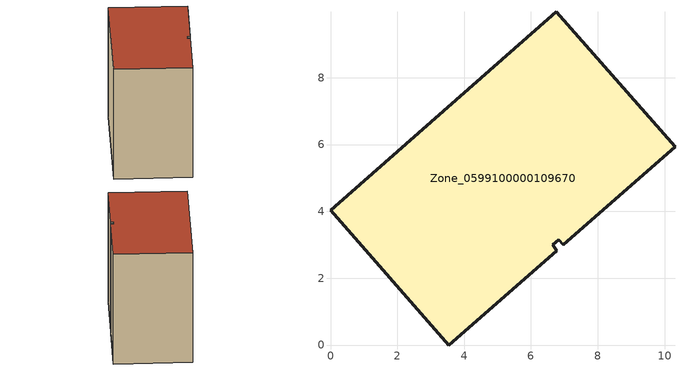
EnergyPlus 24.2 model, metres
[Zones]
Zone_0599100000109670
 floor ground (C_G): 6.65,3 6.77,2.83 3.54,0 0,4.03 6.76,9.97 10.31,5.93 6.96,3 6.83,3.15 z0
 wall outside (C_F): 6.96,3 10.31,5.93 6.76,9.97 0,4.03 3.54,0 6.77,2.83 6.65,3 6.83,3.15 6.96,3 z0:8.41
 roof outside (C_R): 6.77,2.83 6.65,3 6.83,3.15 6.96,3 10.31,5.93 6.76,9.97 0,4.03 3.54,0 z8.41
[BUILDING]
Pand.0599100000109670: North Axis=0; Terrain=City; Loads Convergence Tolerance Value=0.04; Temperature Convergence Tolerance Value=0.4; Solar Distribution=FullExterior; Maximum Number of Warmup Days=25; Minimum Number of Warmup Days=1
[Site:Location]
Rotterdam.The.Hague.AP_ZH_NLD Design_Conditions: Latitude=51.96; Longitude=4.45; Time Zone=1; Elevation=-4.5
[SITE:GROUNDTEMPERATURE:BUILDINGSURFACE]
18, 18, 18, 18, 18, 18, 18, 18, 18, 18, 18, 18
[MATERIAL] Thermal Absorptance=0.9; Solar Absorptance=0.7; Visible Absorptance=0.7
Name | Roughness | Thickness | Conductivity | Density | Specific Heat
G.TC.1975-1991 | MediumSmooth | 0.15 | 0.288461 | 540 | 1210
F.TC.1975-1991 | Rough | 0.3 | 0.230769 | 1920 | 840
R.TC.1975-1991 | MediumRough | 0.2 | 0.153846 | 1500 | 1000
[CONSTRUCTION]
C_G: G.TC.1975-1991
C_F: F.TC.1975-1991
C_R: R.TC.1975-1991
[ZONE]
Zone_0599100000109670: Type=1; Multiplier=1; Ceiling Height=Autocalculate; Volume=Autocalculate; Floor Area=autocalculate; Part of Total Floor Area=Yes
[ZONEINFILTRATION:DESIGNFLOWRATE]
Infil_Zone_0599100000109670: Zone or ZoneList or Space or SpaceList=Zone_0599100000109670; Schedule=AlwaysOn; Design Flow Rate Calculation Method=Flow/Area; Flow Rate per Floor Area=0.003; Constant Term Coefficient=1; Temperature Term Coefficient=0; Velocity Term Coefficient=0; Velocity Squared Term Coefficient=0
[HVACTEMPLATE:ZONE:IDEALLOADSAIRSYSTEM]
Zone_0599100000109670: Maximum Heating Supply Air Temperature=50; Minimum Cooling Supply Air Temperature=13; Maximum Heating Supply Air Humidity Ratio=0.0156; Minimum Cooling Supply Air Humidity Ratio=0.0077; Heating Limit=NoLimit; Cooling Limit=NoLimit; Dehumidification Control Type=ConstantSensibleHeatRatio; Cooling Sensible Heat Ratio=0.7; Dehumidification Setpoint=60; Humidification Control Type=None; Humidification Setpoint=30; Outdoor Air Method=None; Outdoor Air Flow Rate per Person=0.00944; Outdoor Air Flow Rate per Zone Floor Area=0; Outdoor Air Flow Rate per Zone=0; Demand Controlled Ventilation Type=None; Outdoor Air Economizer Type=NoEconomizer; Heat Recovery Type=None; Sensible Heat Recovery Effectiveness=0.7; Latent Heat Recovery Effectiveness=0.65
[ZONECONTROL:THERMOSTAT]
ThermostatControl_Zone_0599100000109670: Zone or ZoneList=Zone_0599100000109670; Control Type Schedule=DualSetpointControlType; Control 1=Thermostat_Zone_0599100000109670; Temperature Difference Between Cutout And Setpoint=0
[THERMOSTATSETPOINT:DUALSETPOINT]
Thermostat_Zone_0599100000109670: Heating Setpoint Temperature Schedule=HeatingSetpoint_Zone_0599100000109670; Cooling Setpoint Temperature Schedule=CoolingSetpoint_Zone_0599100000109670
[SCHEDULE:COMPACT]
HeatingSetpoint_Zone_0599100000109670: Through: 12/31, For: AllDays, Until: 24:00, 21
CoolingSetpoint_Zone_0599100000109670: Through: 12/31, For: AllDays, Until: 24:00, 24
DualSetpointControlType: Through: 12/31, For: AllDays, Until: 24:00, 4
AlwaysOn: Through: 12/31, For: AllDays, Until: 24:00, 1
